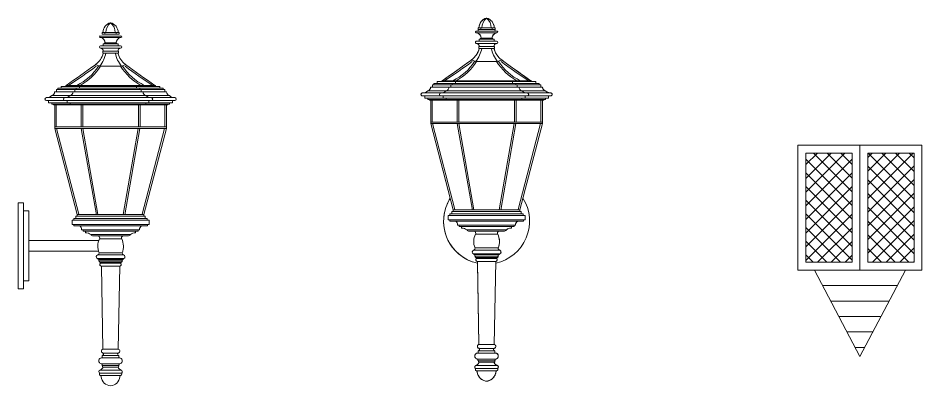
# Model space of a CAD drawing. Header units: millimetres. Extents: x -7623 to 1021, y -3585 to 1235.
# Drawn here: x -5683 to -4003, y -3580 to -2896 of the extents above; entities that cross this region are included whole.
import ezdxf

# ---------------------------------------------------------------- set-up
doc = ezdxf.new("R2010")
doc.units = ezdxf.units.MM
doc.layers.add('Lighting', color=253, linetype='Continuous', lineweight=13)

# ---------------------------------------------------------------- blocks, each defined once
blk = doc.blocks.new('lamp 086')
at = {"color": 0}
for p, q in [((152.7, 390.1), (172, 390.1)), ((152.7, 387.5), (172, 387.5)), ((160.9, 396.6), (156.1, 396.6)), ((156.1, 396.6), (156.1, 393.7)), ((160.9, 393.7), (156.1, 393.7)), ((172, 396.6), (161.5, 396.6)), ((161.5, 396.6), (161.5, 393.7)), ((161.5, 393.7), (172, 393.7)), ((172, 396.6), (182.5, 396.6)), ((182.5, 393.7), (172, 393.7)), ((191.3, 390.1), (172, 390.1)), ((191.3, 387.5), (172, 387.5)), ((182.5, 396.6), (182.5, 393.7)), ((183.1, 396.6), (187.9, 396.6)), ((183.1, 393.7), (187.9, 393.7)), ((187.9, 396.6), (187.9, 393.7)), ((158.2, 371.9), (153.5, 371.9)), ((158.2, 375.6), (172, 375.6)), ((158.2, 375.6), (158.2, 371.9)), ((158.2, 371.9), (172, 371.9)), ((172, 377.3), (160.9, 377.3)), ((160.9, 377.3), (160.9, 375.6)), ((172, 377.3), (183, 377.3)), ((185.8, 375.6), (172, 375.6)), ((185.8, 371.9), (172, 371.9)), ((183, 377.3), (183, 375.6)), ((185.8, 375.6), (185.8, 371.9)), ((185.8, 371.9), (190.5, 371.9)), ((153.4, 367.3), (172, 367.3)), ((158.3, 361.9), (157.3, 361.9)), ((157.3, 361.9), (157.3, 358.3)), ((157.3, 358.3), (172, 358.3)), ((158.3, 361.9), (172, 361.9)), ((190.6, 367.3), (172, 367.3)), ((185.7, 361.9), (172, 361.9)), ((186.7, 358.3), (172, 358.3)), ((185.7, 361.9), (186.7, 361.9)), ((186.7, 361.9), (186.7, 358.3)), ((151.6, 334), (143.9, 336.9)), ((192.4, 334), (200.1, 336.9)), ((172, 334), (151.6, 334)), ((172, 334), (192.4, 334)), ((99.2, 286.5), (68, 286.5)), ((68, 286.5), (99.2, 286.5)), ((71.4, 290.9), (71.4, 286.5)), ((74, 290.9), (71.4, 290.9)), ((80.2, 293.1), (74, 293.1)), ((74, 293.1), (74, 290.9)), ((74, 290.9), (172, 290.9)), ((89.6, 296.4), (80.2, 296.4)), ((80.2, 296.4), (80.2, 293.1)), ((80.2, 293.1), (172, 293.1)), ((88.8, 298.2), (172, 298.2)), ((88.8, 298.2), (88.8, 296.4)), ((89.6, 296.4), (172, 296.4)), ((99.2, 286.5), (172, 286.5)), ((105.7, 290.9), (105.7, 286.5)), ((108.2, 290.9), (105.7, 290.9)), ((114.5, 293.1), (108.2, 293.1)), ((108.2, 293.1), (108.2, 290.9)), ((123.9, 296.4), (114.5, 296.4)), ((114.5, 296.4), (114.5, 293.1)), ((123.1, 298.2), (123.1, 296.4)), ((255.2, 298.2), (172, 298.2)), ((254.4, 296.4), (172, 296.4)), ((263.7, 293.1), (172, 293.1)), ((270, 290.9), (172, 290.9)), ((244.8, 286.5), (172, 286.5)), ((210.7, 296.4), (220.1, 296.4)), ((211.5, 298.2), (211.5, 296.4)), ((220.1, 296.4), (220.1, 293.1)), ((220.1, 293.1), (226.3, 293.1)), ((226.3, 293.1), (226.3, 290.9)), ((226.3, 290.9), (228.9, 290.9)), ((228.9, 290.9), (228.9, 286.5)), ((276, 286.5), (244.8, 286.5)), ((244.8, 286.5), (276, 286.5)), ((254.4, 296.4), (263.7, 296.4)), ((255.2, 298.2), (255.2, 296.4)), ((263.7, 296.4), (263.7, 293.1)), ((263.7, 293.1), (270, 293.1)), ((270, 293.1), (270, 290.9)), ((270, 290.9), (272.6, 290.9)), ((272.6, 290.9), (272.6, 286.5)), ((52.7, 275.5), (172, 275.5)), ((52.7, 270), (172, 270)), ((56.9, 270), (56.9, 265.7)), ((99.2, 279.3), (62.5, 279.3)), ((91.1, 270), (91.1, 265.7)), ((99.2, 279.3), (172, 279.3)), ((244.8, 279.3), (172, 279.3)), ((291.2, 275.5), (172, 275.5)), ((291.2, 270), (172, 270)), ((243.4, 270), (243.4, 265.7)), ((244.8, 279.3), (281.5, 279.3)), ((287.1, 270), (287.1, 265.7)), ((56.9, 265.7), (172, 265.7)), ((62.6, 265.7), (62.6, 263.4)), ((62.6, 263.4), (172, 263.4)), ((65.6, 262), (65.6, 263.4)), ((68.1, 262), (65.6, 262)), ((68.1, 219.8), (68.1, 262)), ((103.8, 262), (68.1, 262)), ((71, 221.3), (71, 262)), ((96.9, 265.7), (96.9, 263.4)), ((99.9, 262), (99.9, 263.4)), ((102.3, 262), (99.9, 262)), ((103.8, 262), (172, 262)), ((117.2, 262), (117.2, 221.3)), ((120.2, 262), (120.2, 221.3)), ((287.1, 265.7), (172, 265.7)), ((281.4, 263.4), (172, 263.4)), ((240.2, 262), (172, 262)), ((223.8, 262), (223.8, 221.3)), ((226.8, 262), (226.8, 221.3)), ((232.2, 262), (234.6, 262)), ((234.6, 262), (234.6, 263.4)), ((237.7, 265.7), (237.7, 263.4)), ((240.2, 262), (275.9, 262)), ((273, 221.3), (273, 262)), ((275.9, 219.8), (275.9, 262)), ((275.9, 262), (278.3, 262)), ((278.3, 262), (278.3, 263.4)), ((281.4, 265.7), (281.4, 263.4)), ((103.8, 221.3), (68.1, 221.3)), ((68.1, 221.3), (68.1, 218.3)), ((103.8, 221.3), (172, 221.3)), ((240.2, 221.3), (172, 221.3)), ((240.2, 221.3), (275.9, 221.3)), ((275.9, 221.3), (275.9, 218.3)), ((68.1, 218.3), (110.1, 58)), ((103.8, 218.3), (68.1, 218.3)), ((71.5, 218.3), (113, 58.8)), ((103.8, 218.3), (172, 218.3)), ((117.5, 218.3), (145.6, 57.8)), ((120.5, 218.3), (148.5, 58.3)), ((240.2, 218.3), (172, 218.3)), ((223.5, 218.3), (195.5, 58.3)), ((226.5, 218.3), (198.4, 57.8)), ((272.5, 218.3), (231, 58.8)), ((275.9, 218.3), (233.9, 58)), ((240.2, 218.3), (275.9, 218.3)), ((10, 79.9), (0, 79.9)), ((0, 79.9), (0, -79.9)), ((10, 79.9), (10, -79.9)), ((20, 64.9), (10, 64.9)), ((20, 64.9), (20, -64.9)), ((172, 50.9), (103.9, 50.9)), ((103.9, 50.9), (103.9, 47.9)), ((172, 54.9), (107.7, 54.9)), ((107.7, 54.9), (107.7, 50.9)), ((110.1, 58), (110.1, 54.9)), ((132.2, 58), (110.1, 58)), ((132.2, 58), (172, 58)), ((211.8, 58), (172, 58)), ((172, 54.9), (236.2, 54.9)), ((172, 50.9), (240.1, 50.9)), ((211.8, 58), (233.9, 58)), ((233.9, 58), (233.9, 54.9)), ((236.2, 54.9), (236.2, 50.9)), ((240.1, 50.9), (240.1, 47.9)), ((172, 47.9), (100.3, 47.9)), ((100.3, 47.9), (100.3, 39.7)), ((230, 39.7), (100.3, 39.7)), ((103.5, 39.7), (103.5, 36.9)), ((103.5, 36.9), (172, 36.9)), ((114, 39.7), (243.7, 39.7)), ((172, 47.9), (243.7, 47.9)), ((240.5, 36.9), (172, 36.9)), ((240.5, 39.7), (240.5, 36.9)), ((243.7, 47.9), (243.7, 39.7)), ((118.1, 29.6), (172, 29.6)), ((120.8, 27), (120.8, 29.6)), ((125.6, 27), (120.8, 27)), ((125.6, 27), (172, 27)), ((125.6, 24.1), (125.6, 27)), ((135.2, 21), (172, 21)), ((149.3, 18.6), (140.1, 18.6)), ((149.3, 18.6), (172, 18.6)), ((225.8, 29.6), (172, 29.6)), ((218.4, 27), (172, 27)), ((208.8, 21), (172, 21)), ((194.6, 18.6), (172, 18.6)), ((194.6, 18.6), (203.9, 18.6)), ((218.4, 24.1), (218.4, 27)), ((218.4, 27), (223.2, 27)), ((223.2, 27), (223.2, 29.6)), ((150.1, 10), (20, 10)), ((151.3, 12.7), (172, 12.7)), ((192.7, 12.7), (172, 12.7)), ((149.6, -10), (20, -10)), ((148.2, -16.8), (172, -16.8)), ((150.7, -12.9), (172, -12.9)), ((193.3, -12.9), (172, -12.9)), ((195.8, -16.8), (172, -16.8)), ((147.5, -23.8), (172, -23.8)), ((149.4, -25.3), (172, -25.3)), ((150.2, -27.9), (172, -27.9)), ((151.9, -30.2), (172, -30.2)), ((153.3, -32.4), (172, -32.4)), ((196.5, -23.8), (172, -23.8)), ((194.5, -25.3), (172, -25.3)), ((193.8, -27.9), (172, -27.9)), ((192.1, -30.2), (172, -30.2)), ((190.7, -32.4), (172, -32.4)), ((154.9, -38.1), (157.8, -192.2)), ((154.9, -38.1), (172, -38.1)), ((189.1, -38.1), (172, -38.1)), ((189.1, -38.1), (186.2, -192.2)), ((20, -64.9), (10, -64.9)), ((10, -79.9), (0, -79.9)), ((157.8, -192.2), (172, -192.2)), ((158.7, -199.6), (172, -199.6)), ((186.2, -192.2), (172, -192.2)), ((185.3, -199.6), (172, -199.6)), ((156.5, -208.2), (156.6, -204.3)), ((156.5, -208.2), (172, -208.2)), ((156.6, -204.3), (172, -204.3)), ((187.4, -204.3), (172, -204.3)), ((187.4, -208.2), (172, -208.2)), ((187.4, -208.2), (187.4, -204.3)), ((152.3, -231.2), (172, -231.2)), ((157, -219.5), (172, -219.5)), ((157.4, -222.5), (172, -222.5)), ((158, -225.5), (172, -225.5)), ((187, -219.5), (172, -219.5)), ((186.6, -222.5), (172, -222.5)), ((186, -225.5), (172, -225.5)), ((191.7, -231.2), (172, -231.2)), ((151.7, -236.8), (172, -236.8)), ((153.4, -241.4), (172, -241.4)), ((192.3, -236.8), (172, -236.8)), ((190.6, -241.4), (172, -241.4))]:
    blk.add_line(p, q, dxfattribs=at)
for centre, radius, start, end in [((176.6, 396.5), 18.8, 104.232, 179.5414), ((186.2, 396.6), 22.9, 128.2468, 180.0981), ((167.4, 396.5), 18.8, 0.4586, 75.768), ((157.8, 396.6), 22.9, 359.9019, 51.7532), ((152.7, 388.8), 1.31, 90, 270), ((150.6, 376.6), 11.4, 3.5255, 74.8767), ((193.4, 376.6), 11.4, 105.1233, 176.4745), ((191.3, 388.8), 1.31, 270, 90), ((153.5, 369.6), 2.26, 90, 266.7115), ((190.5, 369.6), 2.26, 273.2885, 90), ((122.8, 366.5), 36.4, 305.5312, 346.9993), ((106.5, 370.7), 58.2, 320.7957, 347.6588), ((153.4, 362.4), 4.95, 353.9867, 90), ((237.5, 370.7), 58.2, 192.3412, 219.2043), ((190.6, 362.4), 4.95, 90, 186.0133), ((221.2, 366.5), 36.4, 193.0007, 234.4688), ((-1090, 2015.9), 2083.7, 304.478, 306.3085), ((1433.9, 2015.9), 2083.7, 233.6915, 235.522), ((-371.7, 1022.6), 861, 302.7164, 306.8914), ((62.8, 391.6), 104.3, 296.5075, 326.5116), ((62.8, 391.6), 107.3, 299.509, 327.5474), ((281.2, 391.6), 107.3, 212.4526, 240.491), ((281.2, 391.6), 104.3, 213.4884, 243.4925), ((715.7, 1022.6), 861, 233.1086, 237.2836), ((60.3, 286.6), 7.63, 286.5649, 359.1054), ((94.6, 286.6), 7.63, 286.5649, 359.1054), ((239.9, 286.6), 7.63, 180.8946, 253.4351), ((283.6, 286.6), 7.63, 180.8946, 253.4351), ((52.7, 272.7), 2.74, 90, 270), ((52.5, 290.6), 15.1, 270.8782, 311.6165), ((87, 272.7), 2.74, 90, 270), ((86.8, 290.6), 15.1, 270.8782, 311.6165), ((247.8, 290.6), 15.1, 228.3835, 269.1218), ((247.6, 272.7), 2.74, 270, 90), ((291.5, 290.6), 15.1, 228.3835, 269.1218), ((291.2, 272.7), 2.74, 270, 90), ((110.8, 30.4), 7.37, 354.1681, 62.4605), ((233.2, 30.4), 7.37, 117.5395, 185.8319), ((126.5, 10.5), 13.6, 50.5138, 93.9155), ((140.1, 24.8), 6.23, 217.5714, 270), ((147.5, 14.7), 4.31, 332.7691, 64.3637), ((196.5, 14.7), 4.31, 115.6363, 207.2309), ((203.9, 24.8), 6.23, 270, 322.4286), ((217.5, 10.5), 13.6, 86.0845, 129.4862), ((177.6, -0.7), 29.5, 152.8629, 204.317), ((166.4, -0.7), 29.5, 335.683, 27.1371), ((148.9, -20.4), 3.69, 100.5051, 248.4119), ((146.8, -13.2), 3.91, 291.277, 4.1413), ((197.2, -13.2), 3.91, 175.8587, 248.723), ((195.1, -20.4), 3.69, 291.5881, 79.4949), ((149.3, -23.4), 1.86, 193.8168, 273.4454), ((148.3, -27.1), 2.16, 331.0399, 57.9196), ((152.4, -28.1), 2.16, 174.044, 257.8062), ((151.7, -31.9), 1.69, 341.3149, 83.2113), ((155.4, -34.9), 3.25, 131.3543, 260.6883), ((188.5, -34.9), 3.25, 279.3117, 48.6457), ((192.3, -31.9), 1.69, 96.7887, 198.6851), ((191.6, -28.1), 2.16, 282.1938, 5.956), ((195.7, -27.1), 2.16, 122.0804, 208.9601), ((194.6, -23.4), 1.86, 266.5546, 346.1832), ((158.6, -195.9), 3.75, 102.8742, 271.3212), ((155.8, -201.1), 3.23, 283.0938, 26.8869), ((188.1, -201.1), 3.23, 153.1131, 256.9062), ((185.3, -195.9), 3.75, 268.6788, 77.1258), ((155.8, -213.9), 5.7, 82.9732, 281.3959), ((188.1, -213.9), 5.7, 258.6041, 97.0268), ((153.2, -234.1), 3.05, 106.5634, 240.6448), ((149.7, -222.9), 8.71, 287.2563, 342.4202), ((157.4, -220.9), 1.53, 104.5157, 271.4393), ((158.3, -224), 1.52, 92.4484, 260.6527), ((185.7, -224), 1.52, 279.3473, 87.5516), ((194.3, -222.9), 8.71, 197.5798, 252.7437), ((186.6, -220.9), 1.53, 268.5607, 75.4843), ((190.8, -234.1), 3.05, 299.3552, 73.4366), ((153.9, -238.5), 2.81, 141.8934, 231.9368), ((151.2, -244), 3.44, 5.3571, 74.7354), ((174.1, -241.1), 19.7, 187.7534, 263.7553), ((169.9, -241.1), 19.7, 276.2447, 352.2466), ((192.7, -244), 3.44, 105.2646, 174.6429), ((190.1, -238.5), 2.81, 308.0632, 38.1066)]:
    blk.add_arc(centre, radius, start, end, dxfattribs=at)
blk = doc.blocks.new('lamp 054')
at = {"color": 0}
for p, q in [((-11.5, 657.1), (-16.3, 657.1)), ((-16.3, 657.1), (-16.3, 654.2)), ((-0.4, 657.1), (-10.9, 657.1)), ((-10.9, 657.1), (-10.9, 654.2)), ((-0.4, 657.1), (10.1, 657.1)), ((10.1, 657.1), (10.1, 654.2)), ((10.7, 657.1), (15.5, 657.1)), ((15.5, 657.1), (15.5, 654.2)), ((-19.7, 650.7), (-0.4, 650.7)), ((-19.7, 648.1), (-0.4, 648.1)), ((-11.5, 654.2), (-16.3, 654.2)), ((-10.9, 654.2), (-0.4, 654.2)), ((10.1, 654.2), (-0.4, 654.2)), ((18.9, 650.7), (-0.4, 650.7)), ((18.9, 648.1), (-0.4, 648.1)), ((10.7, 654.2), (15.5, 654.2)), ((-19.1, 627.9), (-0.4, 627.9)), ((-14.2, 632.4), (-18.9, 632.4)), ((-14.1, 622.4), (-15.1, 622.4)), ((-15.1, 622.4), (-15.1, 618.9)), ((-14.2, 636.1), (-0.4, 636.1)), ((-14.2, 636.1), (-14.2, 632.4)), ((-14.2, 632.4), (-0.4, 632.4)), ((-14.1, 622.4), (-0.4, 622.4)), ((-0.4, 637.8), (-11.5, 637.8)), ((-11.5, 637.8), (-11.5, 636.1)), ((-0.4, 637.8), (10.6, 637.8)), ((13.4, 636.1), (-0.4, 636.1)), ((13.4, 632.4), (-0.4, 632.4)), ((18.2, 627.9), (-0.4, 627.9)), ((13.3, 622.4), (-0.4, 622.4)), ((10.6, 637.8), (10.6, 636.1)), ((13.3, 622.4), (14.3, 622.4)), ((13.4, 636.1), (13.4, 632.4)), ((13.4, 632.4), (18.1, 632.4)), ((14.3, 622.4), (14.3, 618.9)), ((-15.1, 618.9), (-0.4, 618.9)), ((14.3, 618.9), (-0.4, 618.9)), ((-20.9, 594.5), (-28.5, 597.4)), ((-0.4, 594.5), (-20.9, 594.5)), ((-0.4, 594.5), (20, 594.5)), ((20, 594.5), (27.7, 597.4)), ((-82.8, 557), (-92.2, 557)), ((-92.2, 557), (-92.2, 553.7)), ((-83.6, 558.7), (-0.4, 558.7)), ((-83.6, 558.7), (-83.6, 557)), ((-82.8, 557), (-0.4, 557)), ((-48.5, 557), (-57.9, 557)), ((-57.9, 557), (-57.9, 553.7)), ((-49.3, 558.7), (-49.3, 557)), ((82.8, 558.7), (-0.4, 558.7)), ((82, 557), (-0.4, 557)), ((38.3, 557), (47.6, 557)), ((39.1, 558.7), (39.1, 557)), ((47.6, 557), (47.6, 553.7)), ((82, 557), (91.3, 557)), ((82.8, 558.7), (82.8, 557)), ((91.3, 557), (91.3, 553.7)), ((-73.2, 539.8), (-109.9, 539.8)), ((-73.2, 547), (-104.4, 547)), ((-104.4, 547), (-73.2, 547)), ((-101, 551.4), (-101, 547)), ((-98.4, 551.4), (-101, 551.4)), ((-92.2, 553.7), (-98.4, 553.7)), ((-98.4, 553.7), (-98.4, 551.4)), ((-98.4, 551.4), (-0.4, 551.4)), ((-92.2, 553.7), (-0.4, 553.7)), ((-73.2, 547), (-0.4, 547)), ((-73.2, 539.8), (-0.4, 539.8)), ((-66.7, 551.4), (-66.7, 547)), ((-64.2, 551.4), (-66.7, 551.4)), ((-57.9, 553.7), (-64.2, 553.7)), ((-64.2, 553.7), (-64.2, 551.4)), ((91.3, 553.7), (-0.4, 553.7)), ((97.6, 551.4), (-0.4, 551.4)), ((72.4, 547), (-0.4, 547)), ((72.4, 539.8), (-0.4, 539.8)), ((47.6, 553.7), (53.9, 553.7)), ((53.9, 553.7), (53.9, 551.4)), ((53.9, 551.4), (56.5, 551.4)), ((56.5, 551.4), (56.5, 547)), ((103.6, 547), (72.4, 547)), ((72.4, 547), (103.6, 547)), ((72.4, 539.8), (109.1, 539.8)), ((91.3, 553.7), (97.6, 553.7)), ((97.6, 553.7), (97.6, 551.4)), ((97.6, 551.4), (100.2, 551.4)), ((100.2, 551.4), (100.2, 547)), ((-119.7, 536), (-0.4, 536)), ((-119.7, 530.5), (-0.4, 530.5)), ((-115.5, 530.5), (-115.5, 526.2)), ((-115.5, 526.2), (-0.4, 526.2)), ((-109.8, 526.2), (-109.8, 523.9)), ((-109.8, 523.9), (-0.4, 523.9)), ((-106.8, 522.6), (-106.8, 523.9)), ((-104.3, 522.6), (-106.8, 522.6)), ((-104.3, 480.4), (-104.3, 522.6)), ((-68.6, 522.6), (-104.3, 522.6)), ((-101.4, 481.8), (-101.4, 522.6)), ((-81.3, 530.5), (-81.3, 526.2)), ((-75.5, 526.2), (-75.5, 523.9)), ((-72.5, 522.6), (-72.5, 523.9)), ((-70.1, 522.6), (-72.5, 522.6)), ((-68.6, 522.6), (-0.4, 522.6)), ((-55.2, 522.6), (-55.2, 481.8)), ((-52.2, 522.6), (-52.2, 481.8)), ((118.8, 536), (-0.4, 536)), ((118.8, 530.5), (-0.4, 530.5)), ((114.7, 526.2), (-0.4, 526.2)), ((109, 523.9), (-0.4, 523.9)), ((67.8, 522.6), (-0.4, 522.6)), ((51.4, 522.6), (51.4, 481.8)), ((54.3, 522.6), (54.3, 481.8)), ((59.8, 522.6), (62.2, 522.6)), ((62.2, 522.6), (62.2, 523.9)), ((65.3, 526.2), (65.3, 523.9)), ((67.8, 522.6), (103.5, 522.6)), ((71, 530.5), (71, 526.2)), ((100.5, 481.8), (100.5, 522.6)), ((103.5, 480.4), (103.5, 522.6)), ((103.5, 522.6), (105.9, 522.6)), ((105.9, 522.6), (105.9, 523.9)), ((109, 526.2), (109, 523.9)), ((114.7, 530.5), (114.7, 526.2)), ((-68.6, 481.8), (-104.3, 481.8)), ((-104.3, 481.8), (-104.3, 478.9)), ((-104.3, 478.9), (-62.3, 318.6)), ((-68.6, 478.9), (-104.3, 478.9)), ((-100.9, 478.9), (-59.4, 319.3)), ((-68.6, 481.8), (-0.4, 481.8)), ((-68.6, 478.9), (-0.4, 478.9)), ((-54.9, 478.9), (-26.8, 318.3)), ((-52, 478.9), (-23.9, 318.8)), ((67.8, 481.8), (-0.4, 481.8)), ((67.8, 478.9), (-0.4, 478.9)), ((51.1, 478.9), (23.1, 318.8)), ((54.1, 478.9), (26, 318.3)), ((100.1, 478.9), (58.6, 319.3)), ((103.5, 478.9), (61.4, 318.6)), ((67.8, 481.8), (103.5, 481.8)), ((67.8, 478.9), (103.5, 478.9)), ((103.5, 481.8), (103.5, 478.9)), ((-0.4, 308.4), (-72.1, 308.4)), ((-72.1, 308.4), (-72.1, 300.2)), ((-0.4, 311.4), (-68.5, 311.4)), ((-68.5, 311.4), (-68.5, 308.4)), ((-0.4, 315.4), (-64.7, 315.4)), ((-64.7, 315.4), (-64.7, 311.4)), ((-62.3, 318.6), (-62.3, 315.4)), ((-40.2, 318.6), (-62.3, 318.6)), ((-40.2, 318.6), (-0.4, 318.6)), ((39.4, 318.6), (-0.4, 318.6)), ((-0.4, 315.4), (63.8, 315.4)), ((-0.4, 311.4), (67.7, 311.4)), ((-0.4, 308.4), (71.3, 308.4)), ((39.4, 318.6), (61.4, 318.6)), ((61.4, 318.6), (61.4, 315.4)), ((63.8, 315.4), (63.8, 311.4)), ((67.7, 311.4), (67.7, 308.4)), ((71.3, 308.4), (71.3, 300.2)), ((57.6, 300.2), (-72.1, 300.2)), ((-68.9, 300.2), (-68.9, 297.5)), ((-68.9, 297.5), (-0.4, 297.5)), ((-58.4, 300.2), (71.3, 300.2)), ((-54.3, 290.2), (-0.4, 290.2)), ((-51.6, 287.5), (-51.6, 290.2)), ((-46.8, 287.5), (-51.6, 287.5)), ((-46.8, 287.5), (-0.4, 287.5)), ((-46.8, 284.6), (-46.8, 287.5)), ((68.1, 297.5), (-0.4, 297.5)), ((53.4, 290.2), (-0.4, 290.2)), ((46, 287.5), (-0.4, 287.5)), ((46, 284.6), (46, 287.5)), ((46, 287.5), (50.8, 287.5)), ((50.8, 287.5), (50.8, 290.2)), ((68.1, 300.2), (68.1, 297.5)), ((-37.2, 281.5), (-0.4, 281.5)), ((-23.1, 279.1), (-32.3, 279.1)), ((-23.1, 279.1), (-0.4, 279.1)), ((-21.1, 273.3), (-0.4, 273.3)), ((36.4, 281.5), (-0.4, 281.5)), ((22.2, 279.1), (-0.4, 279.1)), ((20.3, 273.3), (-0.4, 273.3)), ((22.2, 279.1), (31.5, 279.1)), ((-24.9, 236.7), (-0.4, 236.7)), ((-24.2, 243.7), (-0.4, 243.7)), ((-23, 235.3), (-0.4, 235.3)), ((-21.7, 247.7), (-0.4, 247.7)), ((20.9, 247.7), (-0.4, 247.7)), ((23.4, 243.7), (-0.4, 243.7)), ((24, 236.7), (-0.4, 236.7)), ((22.1, 235.3), (-0.4, 235.3)), ((-22.2, 232.7), (-0.4, 232.7)), ((-20.5, 230.3), (-0.4, 230.3)), ((-19.1, 228.1), (-0.4, 228.1)), ((-17.5, 222.4), (-14.6, 68.3)), ((-17.5, 222.4), (-0.4, 222.4)), ((21.4, 232.7), (-0.4, 232.7)), ((19.7, 230.3), (-0.4, 230.3)), ((18.3, 228.1), (-0.4, 228.1)), ((16.7, 222.4), (-0.4, 222.4)), ((16.7, 222.4), (13.8, 68.3)), ((-14.6, 68.3), (-0.4, 68.3)), ((13.8, 68.3), (-0.4, 68.3)), ((-15.9, 52.3), (-15.8, 56.2)), ((-15.9, 52.3), (-0.4, 52.3)), ((-15.8, 56.2), (-0.4, 56.2)), ((-13.7, 60.9), (-0.4, 60.9)), ((12.9, 60.9), (-0.4, 60.9)), ((15, 56.2), (-0.4, 56.2)), ((15, 52.3), (-0.4, 52.3)), ((15, 52.3), (15, 56.2)), ((-15.4, 41.1), (-0.4, 41.1)), ((-15, 38.1), (-0.4, 38.1)), ((-14.4, 35.1), (-0.4, 35.1)), ((14.6, 41.1), (-0.4, 41.1)), ((14.2, 38.1), (-0.4, 38.1)), ((13.6, 35.1), (-0.4, 35.1)), ((-20.8, 23.8), (-0.4, 23.8)), ((-20.1, 29.4), (-0.4, 29.4)), ((-19, 19.2), (-0.4, 19.2)), ((19.3, 29.4), (-0.4, 29.4)), ((19.9, 23.8), (-0.4, 23.8)), ((18.2, 19.2), (-0.4, 19.2))]:
    blk.add_line(p, q, dxfattribs=at)
blk.add_lwpolyline([(-0.4, 675.2), (-4.1, 673.9), (-6.7, 672.3), (-8.9, 670.4), (-10.6, 668.6), (-11.7, 666.9), (-13.2, 664), (-14.3, 660.2), (-14.6, 657.1), (-16.3, 657.1), (-16.3, 654.2), (-16.3, 650.7), (-19.9, 650.7), (-20.5, 650.4), (-20.7, 650.2), (-20.9, 649.9), (-21, 649.6), (-21, 649.4), (-20.9, 648.9), (-20.7, 648.5), (-20.4, 648.3), (-20.2, 648.2), (-19.9, 648.1), (-18.8, 648.1), (-17.7, 647.7), (-16.8, 647.3), (-16.1, 646.9), (-15.5, 646.5), (-14.7, 646), (-13.9, 645.3), (-13.2, 644.6), (-12.6, 643.8), (-12.2, 643.2), (-11.8, 642.5), (-11.5, 641.9), (-11.3, 641.4), (-11.1, 640.8), (-11, 640.5), (-10.7, 639.4), (-10.6, 638.6), (-10.5, 637.8), (-11.5, 637.8), (-11.5, 636.1), (-14.2, 636.1), (-14.2, 632.4), (-18.9, 632.4), (-19.7, 632.3), (-20.2, 632), (-20.7, 631.6), (-20.9, 631.2), (-21.1, 630.8), (-21.2, 630.2), (-21.1, 629.7), (-20.9, 629), (-20.6, 628.6), (-20.3, 628.3), (-20, 628.1), (-19.4, 627.9), (-19.1, 627.9), (-18.6, 627.9), (-17.2, 627.5), (-16.4, 627.1), (-15.4, 626.2), (-14.8, 625.5), (-14.3, 624.2), (-14.1, 623.4), (-14.1, 622.4), (-15.1, 622.4), (-15.1, 618.9), (-14.2, 618.9), (-14.4, 618.1), (-14.7, 617.1), (-15, 616), (-15.4, 614.9), (-15.8, 613.8), (-16.2, 612.9), (-16.6, 611.9), (-17, 611), (-17.5, 610.1), (-17.8, 609.5), (-18.2, 608.9), (-18.5, 608.2), (-19, 607.4), (-19.4, 606.8), (-19.8, 606.2), (-20.9, 604.8), (-21.4, 604.1), (-22.3, 603.1), (-23.2, 602.1), (-24, 601.3), (-24.6, 600.7), (-25.3, 600.1), (-25.9, 599.5), (-26.5, 599), (-27.4, 598.3), (-28.5, 597.4), (-29.9, 596.3), (-31.6, 595), (-33.4, 593.7), (-36.1, 591.7), (-38.5, 590), (-40.1, 588.8), (-41.8, 587.6), (-44.3, 585.8), (-45.6, 584.8), (-48, 583.1), (-51.4, 580.7), (-53.7, 579.1), (-57, 576.7), (-59.4, 575), (-62.3, 573), (-65.1, 571), (-68.9, 568.4), (-71.8, 566.3), (-74.9, 564.2), (-79.5, 561), (-82.8, 558.7), (-83.6, 558.7), (-83.6, 557), (-92.2, 557), (-92.2, 553.7), (-98.4, 553.7), (-98.4, 551.4), (-101, 551.4), (-101, 547), (-104.4, 547), (-104.9, 544.4), (-105.6, 543.1), (-106.3, 542.2), (-107.4, 541.1), (-108.5, 540.4), (-109.9, 539.8), (-111.4, 538.6), (-112.2, 538.1), (-113.3, 537.5), (-114.4, 537), (-116, 536.5), (-117.2, 536.3), (-117.8, 536.2), (-118.3, 536.1), (-118.8, 536.1), (-119.3, 536), (-119.8, 536), (-120.5, 535.9), (-120.9, 535.8), (-121.2, 535.5), (-121.6, 535.3), (-121.9, 534.9), (-122.2, 534.4), (-122.3, 533.9), (-122.4, 533.3), (-122.3, 532.7), (-122.2, 532.3), (-122.1, 532), (-121.9, 531.6), (-121.7, 531.4), (-121.5, 531.2), (-121.2, 531), (-120.9, 530.8), (-120.6, 530.7), (-120.1, 530.6), (-119.7, 530.5), (-115.5, 530.5), (-115.5, 526.2), (-109.8, 526.2), (-109.8, 523.9), (-106.8, 523.9), (-106.8, 522.6), (-104.3, 522.6), (-104.3, 478.9), (-68, 340.2), (-69.9, 337), (-71.6, 333.7), (-73, 331), (-74.6, 327.2), (-75.5, 324.9), (-77.5, 318.6), (-79.2, 311.2), (-80.1, 304.1), (-80.3, 295.9), (-79.3, 284.6), (-78.3, 279.5), (-76.8, 273.9), (-75, 268.7), (-72.2, 262.3), (-68.2, 255.1), (-64.3, 249.4), (-58.4, 242.5), (-52.5, 236.8), (-45.7, 231.6), (-39.3, 227.6), (-33.4, 224.6), (-27.4, 222.2), (-21.8, 220.4), (-17.4, 219.4), (-14.6, 68.3), (-15.3, 68.1), (-16.1, 67.6), (-16.8, 66.9), (-17.2, 66.3), (-17.5, 65.2), (-17.5, 64.2), (-17.2, 63.2), (-16.9, 62.6), (-16.5, 62.1), (-16, 61.7), (-15.5, 61.3), (-15.5, 61.3), (-14.9, 61.1), (-14.9, 61.1), (-14.1, 61), (-13.7, 60.9), (-13.4, 59.9), (-13.4, 59.2), (-13.6, 58.1), (-13.9, 57.7), (-14.3, 57.1), (-14.6, 56.9), (-14.7, 56.8), (-14.8, 56.8), (-15, 56.7), (-15.2, 56.6), (-15.3, 56.5), (-15.5, 56.4), (-15.6, 56.4), (-15.8, 56.3), (-15.9, 52.3), (-16.6, 52.4), (-17.1, 52.4), (-17.7, 52.3), (-18.2, 52.1), (-18.6, 52), (-19.1, 51.8), (-19.6, 51.5), (-20.2, 51.1), (-20.8, 50.5), (-21.4, 49.7), (-21.7, 49.2), (-22, 48.5), (-22.1, 48), (-22.2, 47.6), (-22.3, 47.1), (-22.3, 46.5), (-22.2, 46.1), (-22.1, 45.4), (-22, 44.9), (-21.8, 44.4), (-21.5, 43.9), (-21.2, 43.3), (-20.9, 42.9), (-20.4, 42.5), (-20.1, 42.2), (-19.4, 41.7), (-18.8, 41.4), (-18.4, 41.3), (-18, 41.1), (-17.5, 41), (-17.2, 41), (-16.8, 41), (-16.4, 41), (-16.1, 41), (-15.4, 41.1), (-15.8, 41), (-16, 40.8), (-16.2, 40.6), (-16.4, 40.4), (-16.5, 40.2), (-16.5, 40), (-16.6, 39.7), (-16.6, 39.4), (-16.5, 39.2), (-16.5, 39.1), (-16.4, 38.9), (-16.3, 38.7), (-16.1, 38.5), (-15.9, 38.3), (-15.7, 38.2), (-15.6, 38.2), (-15.4, 38.1), (-15.2, 38.1), (-15.1, 38.1), (-14.2, 38.1), (-14.3, 38.1), (-14.5, 38), (-14.5, 38), (-14.6, 38), (-14.7, 38), (-14.8, 37.9), (-14.9, 37.9), (-15, 37.8), (-15.1, 37.8), (-15.2, 37.6), (-15.3, 37.6), (-15.3, 37.5), (-15.4, 37.4), (-15.5, 37.3), (-15.5, 37.3), (-15.5, 37.3), (-15.5, 37.2), (-15.6, 37.1), (-15.6, 37), (-15.6, 37), (-15.6, 36.9), (-15.7, 36.7), (-15.7, 36.6), (-15.7, 36.5), (-15.7, 36.3), (-15.6, 36.2), (-15.6, 36), (-15.5, 35.9), (-15.4, 35.7), (-15.3, 35.6), (-15.2, 35.5), (-15.1, 35.4), (-15, 35.3), (-14.9, 35.2), (-14.8, 35.2), (-14.6, 35.1), (-14.5, 35.1), (-14.4, 35), (-14.6, 34.5), (-14.8, 34.1), (-15, 33.6), (-15.2, 33.2), (-15.5, 32.8), (-15.8, 32.3), (-16.2, 31.9), (-16.6, 31.5), (-17.2, 31), (-17.6, 30.7), (-18, 30.3), (-18.5, 30), (-19.1, 29.7), (-19.5, 29.6), (-19.9, 29.4), (-20.1, 29.4), (-20.4, 29.3), (-20.7, 29.1), (-20.9, 29), (-21.1, 28.9), (-21.3, 28.7), (-21.5, 28.5), (-21.8, 28.1), (-21.9, 27.9), (-22.1, 27.6), (-22.2, 27.3), (-22.2, 27), (-22.3, 26.8), (-22.3, 26.5), (-22.3, 26.2), (-22.3, 25.9), (-22.2, 25.5), (-22.1, 25.3), (-22, 25.1), (-21.9, 24.9), (-21.8, 24.7), (-21.6, 24.5), (-21.5, 24.3), (-21.3, 24.2), (-21.2, 24.1), (-21.1, 24), (-20.9, 23.9), (-20.8, 23.8), (-20.9, 23.5), (-21.1, 23.3), (-21.2, 22.9), (-21.3, 22.5), (-21.3, 22.2), (-21.3, 21.7), (-21.3, 21.3), (-21.2, 21.1), (-21.1, 20.8), (-20.9, 20.6), (-20.8, 20.3), (-20.6, 20.2), (-20.5, 20), (-20.3, 19.8), (-20, 19.7), (-19.6, 19.5), (-19.3, 19.4), (-19, 19.2), (-18.8, 19), (-18.5, 18.7), (-18.4, 18.5), (-18.1, 18), (-17.8, 17.3), (-17.7, 16.6), (-17.5, 15.6), (-17.4, 14.9), (-17, 13.5), (-16.1, 11.1), (-15, 9.2), (-13.9, 7.5), (-12.7, 6.1), (-11.1, 4.6), (-9.8, 3.6), (-8.2, 2.5), (-6.7, 1.7), (-5.3, 1.1), (-3.9, 0.6), (-2.4, 0.3), (-0.4, -0.1), (0.4, 0.1), (1.7, 0.3), (2.8, 0.6), (4, 1), (5.1, 1.4), (6.4, 2), (7.2, 2.4), (8.1, 3), (9.5, 4), (10.7, 5), (11.7, 6), (12.2, 6.5), (12.9, 7.4), (13.6, 8.3), (14.2, 9.2), (14.6, 9.8), (15.3, 11.2), (15.8, 12.5), (16.3, 14), (16.6, 15), (16.8, 16.3), (17, 17.1), (17.1, 17.7), (17.4, 18.2), (17.7, 18.8), (18, 19.1), (18.2, 19.2), (18.4, 19.3), (18.6, 19.5), (18.9, 19.6), (18.9, 19.6), (19.3, 19.8), (19.4, 19.8), (19.7, 20.1), (19.9, 20.3), (20.1, 20.6), (20.3, 20.9), (20.4, 21.3), (20.5, 21.7), (20.5, 21.9), (20.5, 22.2), (20.5, 22.4), (20.4, 22.8), (20.3, 23.1), (20.2, 23.3), (20.1, 23.5), (20.1, 23.6), (19.9, 23.8), (20.3, 24), (20.7, 24.4), (21, 24.7), (21.1, 25.1), (21.3, 25.3), (21.4, 25.6), (21.4, 25.9), (21.5, 26.5), (21.5, 26.8), (21.4, 27.2), (21.3, 27.5), (21.1, 27.8), (20.9, 28.2), (20.8, 28.4), (20.6, 28.5), (20.4, 28.7), (20.2, 28.9), (20.1, 29), (19.8, 29.2), (19.6, 29.2), (19.5, 29.3), (19.3, 29.4), (18.8, 29.5), (18, 29.9), (17.5, 30.2), (17, 30.4), (16.5, 30.9), (16, 31.2), (15.7, 31.5), (15.4, 31.8), (15.1, 32.2), (14.8, 32.6), (14.5, 33.1), (14.2, 33.5), (14.1, 33.8), (13.9, 34.1), (13.8, 34.4), (13.7, 34.5), (13.7, 34.8), (13.6, 35.1), (14, 35.2), (14.3, 35.4), (14.7, 35.8), (14.8, 36.3), (14.8, 36.9), (14.7, 37.3), (14.5, 37.5), (14.5, 37.5), (14.4, 37.6), (14.2, 37.8), (14.1, 37.8), (14, 37.9), (13.8, 38), (13.5, 38.1), (13.4, 38.1), (13.4, 38.1), (14.3, 38.1), (14.5, 38.1), (14.7, 38.1), (14.8, 38.2), (14.9, 38.2), (15.1, 38.3), (15.2, 38.4), (15.3, 38.5), (15.4, 38.6), (15.5, 38.8), (15.6, 38.9), (15.7, 39.1), (15.7, 39.3), (15.7, 39.5), (15.7, 39.8), (15.7, 40.1), (15.6, 40.2), (15.5, 40.4), (15.4, 40.5), (15.4, 40.6), (15.2, 40.7), (15.1, 40.8), (15, 40.9), (14.9, 41), (14.8, 41), (14.7, 41), (14.7, 41.1), (14.6, 41.1), (14.7, 41.1), (14.8, 41.1), (14.8, 41), (14.9, 41), (15, 41), (15, 41), (15.1, 41), (15.1, 41), (15.2, 41), (15.3, 41), (15.3, 41), (15.4, 41), (15.5, 41), (15.5, 41), (15.6, 41), (15.7, 41), (15.7, 41), (15.8, 41), (15.8, 41), (15.9, 41), (16, 41), (16.1, 41), (16.2, 41), (16.3, 41), (16.4, 41), (16.5, 41), (16.6, 41), (16.7, 41), (16.8, 41.1), (17, 41.1), (17.2, 41.2), (17.4, 41.2), (17.5, 41.3), (17.6, 41.3), (17.8, 41.4), (18, 41.4), (18.3, 41.6), (18.4, 41.6), (18.6, 41.8), (18.9, 41.9), (19.1, 42), (19.3, 42.2), (19.5, 42.4), (20, 42.9), (20.4, 43.4), (20.7, 43.9), (21.1, 44.7), (21.3, 45.3), (21.4, 46.1), (21.4, 47), (21.3, 48), (21.1, 48.6), (20.9, 49.1), (20.6, 49.7), (20.3, 50.1), (19.9, 50.6), (19.6, 50.9), (19, 51.3), (18.6, 51.6), (18.2, 51.8), (17.9, 51.9), (17.6, 52.1), (17.2, 52.2), (16.9, 52.3), (16.9, 52.3), (16.1, 52.4), (15.8, 52.4), (15.4, 52.4), (15, 52.3), (15, 56.3), (14.2, 56.7), (13.6, 57.1), (13.2, 57.5), (12.8, 58.1), (12.7, 58.5), (12.6, 58.9), (12.5, 59.6), (12.6, 60.3), (12.7, 60.6), (12.9, 60.9), (13.2, 60.9), (13.7, 61), (14.2, 61.2), (14.6, 61.3), (15, 61.6), (15.3, 61.8), (15.6, 62), (15.9, 62.4), (16.2, 62.9), (16.2, 62.9), (16.5, 63.6), (16.7, 64.2), (16.7, 64.5), (16.7, 64.9), (16.7, 65.1), (16.6, 65.5), (16.5, 65.9), (16.3, 66.4), (16, 66.8), (15.8, 67.1), (15.6, 67.4), (15.3, 67.6), (15.1, 67.7), (15, 67.8), (14.7, 68), (14.4, 68.1), (14.2, 68.2), (14.1, 68.2), (13.9, 68.3), (13.8, 68.3), (16.7, 222.4), (17.8, 222.9), (18.4, 223.3), (18.9, 223.9), (19.3, 224.8), (19.4, 225.3), (19.4, 226), (19.2, 226.7), (19, 227.2), (18.7, 227.6), (18.5, 227.8), (18.4, 228), (18.3, 228.1), (18.2, 228.3), (18.2, 228.6), (18.2, 228.9), (18.3, 229.2), (18.4, 229.5), (18.5, 229.7), (18.7, 229.8), (18.8, 230), (19.1, 230.1), (19.2, 230.2), (19.3, 230.2), (19.7, 230.3), (19.9, 230.4), (20.2, 230.5), (20.3, 230.6), (20.5, 230.7), (20.6, 230.8), (20.8, 230.9), (20.9, 231), (21, 231.2), (21.1, 231.4), (21.2, 231.6), (21.3, 231.9), (21.3, 232), (21.4, 232.3), (21.4, 232.4), (21.4, 232.6), (21.4, 232.7), (21.3, 232.7), (21.2, 233), (21.1, 233.2), (21.1, 233.4), (21.1, 233.6), (21.2, 234), (21.2, 234.2), (21.3, 234.4), (21.4, 234.6), (21.5, 234.7), (21.6, 234.9), (21.8, 235), (21.9, 235.1), (21.9, 235.1), (22.1, 235.3), (22.3, 235.3), (22.6, 235.3), (22.8, 235.4), (23.1, 235.5), (23.3, 235.6), (23.5, 235.7), (23.6, 235.9), (23.7, 236), (23.8, 236.2), (23.9, 236.3), (24, 236.6), (24, 236.7), (24.3, 236.8), (24.6, 237), (24.8, 237.1), (25.1, 237.3), (25.4, 237.6), (25.7, 238), (25.9, 238.4), (26.1, 238.7), (26.2, 239), (26.3, 239.4), (26.4, 239.8), (26.4, 240), (26.4, 240.2), (26.3, 240.9), (26.2, 241.4), (25.9, 241.9), (25.7, 242.2), (25.5, 242.5), (25.2, 242.8), (24.9, 243.1), (24.7, 243.2), (24.4, 243.4), (24.1, 243.5), (23.8, 243.6), (23.4, 243.7), (22.7, 244.1), (22.1, 244.5), (21.8, 244.9), (21.5, 245.3), (21.1, 245.9), (21.1, 245.9), (20.9, 246.7), (20.9, 247), (20.9, 247.3), (20.9, 247.7), (21.4, 248.9), (22.1, 250.9), (22.7, 253.2), (23.1, 255.1), (23.3, 256.5), (23.5, 258.4), (23.5, 261.3), (23.3, 263.2), (22.6, 266.9), (22.2, 268.4), (21.8, 269.8), (20.9, 272), (20.3, 273.3), (20.3, 273.3), (19.8, 274.6), (20, 276.6), (20.7, 277.9), (20.7, 277.9), (22.2, 279.1), (31.5, 279.1), (32.3, 279.2), (34.2, 279.8), (35.4, 280.5), (36.4, 281.5), (36.4, 281.5), (37.9, 282.6), (38.7, 283.1), (39.6, 283.5), (40.9, 284), (42.3, 284.4), (43.6, 284.6), (44.6, 284.7), (46, 284.6), (46, 287.5), (50.8, 287.5), (50.8, 290.2), (53.4, 290.2), (53.4, 290.9), (53.4, 291.6), (53.5, 292.4), (53.7, 292.9), (53.9, 293.5), (54.1, 294.1), (54.4, 294.6), (54.8, 295.2), (55.1, 295.6), (55.5, 296.1), (55.9, 296.4), (56.2, 296.7), (56.6, 297), (56.8, 297.2), (57.4, 297.5), (68.1, 297.5), (68.1, 300.2), (71.3, 300.2), (71.3, 308.4), (67.7, 308.4), (67.7, 311.4), (63.8, 311.4), (63.8, 315.4), (61.4, 315.4), (61.4, 318.6), (103.5, 478.9), (103.5, 481.8), (103.5, 522.6), (105.9, 522.6), (105.9, 523.9), (109, 523.9), (109, 526.2), (114.7, 526.2), (114.7, 530.5), (119.1, 530.6), (120, 530.8), (120.5, 531.1), (121.1, 531.8), (121.5, 532.5), (121.6, 533.3), (121.4, 534.3), (121, 535), (120.7, 535.3), (120.3, 535.6), (119.9, 535.8), (119.5, 535.9), (119.2, 536), (118.8, 536), (118.2, 536), (117.6, 536.1), (117.1, 536.2), (116.4, 536.3), (115.6, 536.4), (114.7, 536.7), (113.6, 537), (112.9, 537.4), (112.4, 537.6), (111.8, 537.9), (111.2, 538.2), (110.6, 538.6), (110.1, 538.9), (109.8, 539.2), (109.5, 539.4), (109.1, 539.8), (108, 540.2), (106.8, 540.9), (106.1, 541.5), (105.1, 542.5), (104.7, 543.3), (104.4, 543.8), (104.2, 544.3), (104, 544.7), (103.8, 545.5), (103.7, 545.9), (103.6, 546.6), (103.6, 547), (100.2, 547), (100.2, 551.4), (97.6, 551.4), (97.6, 553.7), (91.3, 553.7), (91.3, 557), (82.8, 557), (82.8, 558.7), (82, 558.7), (72.2, 565.5), (64.8, 570.6), (59.5, 574.4), (51.5, 580.1), (46.1, 583.9), (41.2, 587.5), (36.5, 590.8), (31.9, 594.2), (27.7, 597.3), (27.6, 597.4), (23, 601.4), (18.6, 606.8), (18.6, 606.8), (16.2, 610.9), (16.2, 610.9), (14.7, 614.6), (13.4, 618.9), (14.3, 618.9), (13.8, 622.4), (13.3, 622.4), (13.6, 624.8), (14.5, 626.2), (14.5, 626.2), (15.7, 627.2), (16.5, 627.6), (17.4, 627.9), (18.2, 627.9), (19.3, 628.2), (20, 628.9), (20.3, 630.2), (20.3, 630.2), (19.7, 631.8), (18.1, 632.4), (18.1, 632.4), (13.4, 632.4), (13.4, 636.1), (10.6, 636.1), (10.6, 637.8), (9.6, 637.8), (9.9, 639.6), (10.3, 641), (11.4, 643.3), (12.9, 645.1), (14.2, 646.2), (15.7, 647.2), (17.2, 647.8), (18, 648.1), (18.9, 648.1), (19.9, 648.5), (20.2, 649.4), (20.2, 649.4), (20, 650), (20, 650.7), (18.9, 650.7), (15.1, 650.7), (15.5, 654.2), (15.5, 657.1), (13.8, 657.1), (13.4, 660.7), (12.9, 662.5), (12.3, 664.2), (11.4, 666.1), (10.6, 667.5), (9.7, 668.6), (8.2, 670.4), (7.3, 671.2), (6.3, 671.9), (5.7, 672.4), (4.6, 673.1), (3.4, 673.8), (1.4, 674.6), (1.4, 674.6), (-0.4, 675.2)], dxfattribs=at)
for centre, radius, start, end in [((4.2, 657), 18.8, 104.232, 179.5414), ((13.8, 657.2), 22.9, 128.2468, 180.0981), ((-5, 657), 18.8, 0.4586, 75.768), ((-14.6, 657.2), 22.9, 359.9019, 51.7532), ((-19.7, 649.4), 1.31, 90, 270), ((-21.8, 637.1), 11.4, 3.5255, 74.8767), ((21, 637.1), 11.4, 105.1233, 176.4745), ((18.9, 649.4), 1.31, 270, 90), ((-18.9, 630.1), 2.26, 90, 266.7115), ((-19.1, 622.9), 4.95, 353.9867, 90), ((18.2, 622.9), 4.95, 90, 186.0133), ((18.1, 630.1), 2.26, 273.2885, 90), ((-49.7, 627), 36.4, 305.5312, 346.9993), ((-65.9, 631.3), 58.2, 320.7957, 347.6588), ((65.1, 631.3), 58.2, 192.3412, 219.2043), ((48.8, 627), 36.4, 193.0007, 234.4688), ((-1262.4, 2276.4), 2083.7, 304.478, 306.3085), ((-544.1, 1283.1), 861, 302.7164, 306.8914), ((-109.6, 652.1), 104.3, 296.5075, 326.5116), ((-109.6, 652.1), 107.3, 299.509, 327.5474), ((108.8, 652.1), 107.3, 212.4526, 240.491), ((108.8, 652.1), 104.3, 213.4884, 243.4925), ((543.3, 1283.1), 861, 233.1086, 237.2836), ((1261.5, 2276.4), 2083.7, 233.6915, 235.522), ((-119.9, 551.1), 15.1, 270.8782, 311.6165), ((-112.1, 547.1), 7.63, 286.5649, 359.1054), ((-85.6, 551.1), 15.1, 270.8782, 311.6165), ((-77.8, 547.1), 7.63, 286.5649, 359.1054), ((67.5, 547.1), 7.63, 180.8946, 253.4351), ((75.4, 551.1), 15.1, 228.3835, 269.1218), ((111.2, 547.1), 7.63, 180.8946, 253.4351), ((119.1, 551.1), 15.1, 228.3835, 269.1218), ((-119.7, 533.3), 2.74, 90, 270), ((-85.4, 533.3), 2.74, 90, 270), ((75.1, 533.3), 2.74, 270, 90), ((118.8, 533.3), 2.74, 270, 90), ((-0.4, 297.5), 79.9, 147.6642, 257.7126), ((-0.4, 297.5), 79.9, 282.2874, 32.3358), ((-61.6, 290.9), 7.37, 354.1681, 62.4605), ((60.8, 290.9), 7.37, 117.5395, 185.8319), ((-45.9, 271), 13.6, 50.5138, 93.9155), ((-32.3, 285.3), 6.23, 217.5714, 270), ((5.1, 259.8), 29.5, 152.8629, 204.317), ((-24.9, 275.2), 4.31, 332.7691, 64.3637), ((24.1, 275.2), 4.31, 115.6363, 207.2309), ((-6, 259.8), 29.5, 335.683, 27.1371), ((31.5, 285.3), 6.23, 270, 322.4286), ((45.1, 271), 13.6, 86.0845, 129.4862), ((-23.5, 240.1), 3.69, 100.5051, 248.4119), ((-23.1, 237.1), 1.86, 193.8168, 273.4454), ((-25.6, 247.4), 3.91, 291.277, 4.1413), ((-24.1, 233.5), 2.16, 331.0399, 57.9196), ((24.8, 247.4), 3.91, 175.8587, 248.723), ((23.3, 233.5), 2.16, 122.0804, 208.9601), ((22.2, 237.1), 1.86, 266.5546, 346.1832), ((22.7, 240.1), 3.69, 291.5881, 79.4949), ((-20.1, 232.4), 2.16, 174.044, 257.8062), ((-20.7, 228.6), 1.69, 341.3149, 83.2113), ((-17, 225.7), 3.25, 131.3543, 260.6883), ((16.1, 225.7), 3.25, 279.3117, 48.6457), ((19.9, 228.6), 1.69, 96.7887, 198.6851), ((19.2, 232.4), 2.16, 282.1938, 5.956), ((-13.8, 64.7), 3.75, 102.8742, 271.3212), ((12.9, 64.7), 3.75, 268.6788, 77.1258), ((-16.6, 46.7), 5.7, 82.9732, 281.3959), ((-16.6, 59.5), 3.23, 283.0938, 26.8869), ((15.7, 59.5), 3.23, 153.1131, 256.9062), ((15.7, 46.7), 5.7, 258.6041, 97.0268), ((-22.7, 37.7), 8.71, 287.2563, 342.4202), ((-15.1, 39.6), 1.53, 104.5157, 271.4393), ((-14.2, 36.6), 1.52, 92.4484, 260.6527), ((13.3, 36.6), 1.52, 279.3473, 87.5516), ((21.9, 37.7), 8.71, 197.5798, 252.7437), ((14.2, 39.6), 1.53, 268.5607, 75.4843), ((-19.3, 26.4), 3.05, 106.5634, 240.6448), ((-18.5, 22), 2.81, 141.8934, 231.9368), ((-21.2, 16.5), 3.44, 5.3571, 74.7354), ((1.7, 19.5), 19.7, 187.7534, 263.7553), ((-2.6, 19.5), 19.7, 276.2447, 352.2466), ((20.3, 16.5), 3.44, 105.2646, 174.6429), ((18.4, 26.4), 3.05, 299.3552, 73.4366), ((17.7, 22), 2.81, 308.0632, 38.1066)]:
    blk.add_arc(centre, radius, start, end, dxfattribs=at)
blk = doc.blocks.new('lamp012')
h = blk.add_hatch()
h.set_pattern_fill('ANSI37', color=0, scale=144, style=0)
h.set_pattern_definition([(45, (82349.183, 97629.146), (-12.727922, 12.727922), []), (135, (82349.183, 97629.146), (-12.727922, -12.727922), [])])
h.paths.add_polyline_path([(100.8, 378.4), (14.4, 378.4), (14.4, 175.2), (100.8, 175.2)])
h.paths.add_polyline_path([(-14.4, 378.4), (-100.8, 378.4), (-100.8, 175.2), (-14.4, 175.2)])
at = {"color": 0}
for p, q in [((-115.2, 392.8), (115.2, 392.8)), ((-115.2, 392.8), (-115.2, 160.8)), ((0, 392.8), (0, 160.8)), ((115.2, 392.8), (115.2, 160.8)), ((-14.4, 378.4), (-100.8, 378.4)), ((-100.8, 378.4), (-100.8, 175.2)), ((-14.4, 378.4), (-14.4, 175.2)), ((14.4, 378.4), (100.8, 378.4)), ((14.4, 378.4), (14.4, 175.2)), ((100.8, 378.4), (100.8, 175.2)), ((-14.4, 175.2), (-100.8, 175.2)), ((14.4, 175.2), (100.8, 175.2)), ((-115.2, 160.8), (115.2, 160.8)), ((-84.8, 160.8), (0, 0)), ((84.8, 160.8), (0, 0)), ((-69.6, 132), (69.6, 132)), ((-54.4, 103.2), (54.4, 103.2)), ((-39.3, 74.4), (39.3, 74.4)), ((-24.1, 45.6), (24.1, 45.6)), ((-8.9, 16.8), (8.9, 16.8))]:
    blk.add_line(p, q, dxfattribs=at)

msp = doc.modelspace()

# ---------------------------------------------------------------- block references
at = {"layer": 'Lighting', "color": 18, "true_color": 0x000000}
for name, p in [('lamp 086', (-5682.7, -3319.3)), ('lamp 054', (-4811.4, -3571.1)), ('lamp012', (-4117.8, -3525.2))]:
    msp.add_blockref(name, p, dxfattribs=at)

doc.saveas('drawing.dxf')
